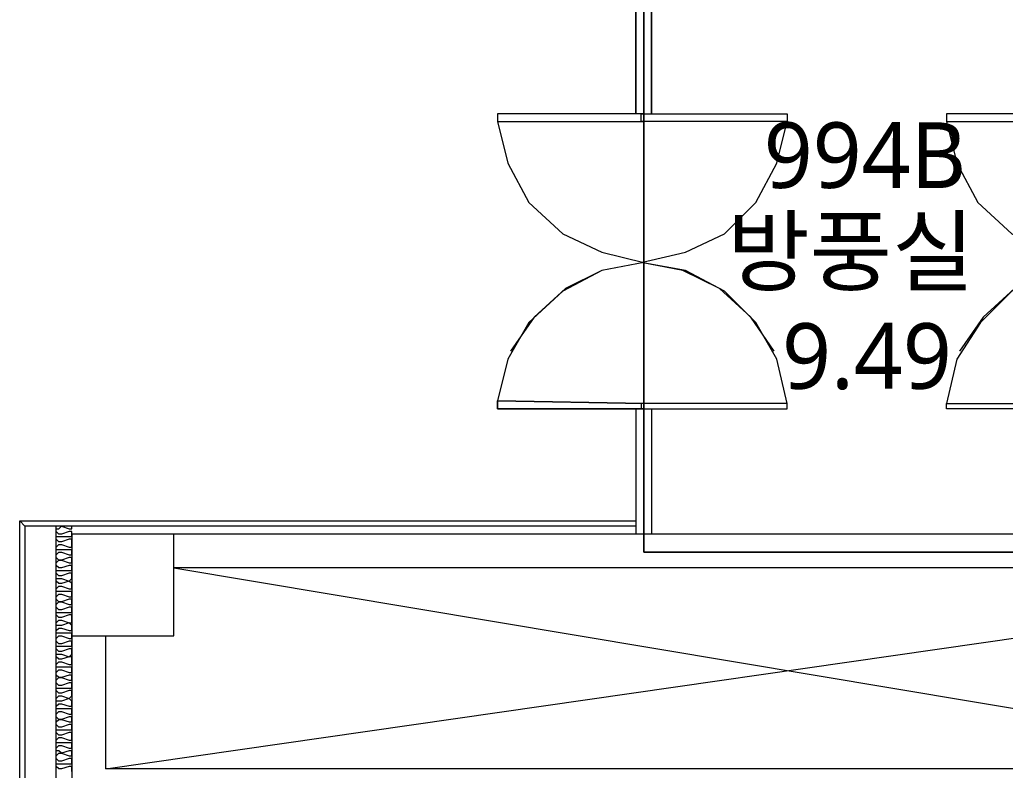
# Model space of a CAD drawing. Header units: millimetres. Extents: x -4011 to 126995, y -1911 to 106700.
# Drawn here: x 62036 to 67904, y 56370 to 60839 of the extents above; entities that cross this region are included whole.
import ezdxf

# ---------------------------------------------------------------- set-up
doc = ezdxf.new("R2010")
doc.units = ezdxf.units.MM
doc.layers.add('PDF_문자', color=7, linetype='Continuous')
doc.layers.add('PDF_형상', color=7, linetype='Continuous')
doc.styles.add('PDF 맑은 고딕', font='malgun.ttf')

msp = doc.modelspace()

# ---------------------------------------------------------------- linework, layer by layer
at = {"layer": 'PDF_형상', "lineweight": 5}
for points in [[(71704.7, 34538.9), (71704.7, 42217.6), (68207.3, 42217.6), (62704.7, 42217.6), (62704.7, 46228), (65751.3, 46228), (65751.3, 49772), (70196.9, 49772), (70196.9, 51171), (62456, 51171), (62456, 56269.4), (62704.7, 56269.4), (70196.9, 56269.4), (70196.9, 57668.4), (65751.3, 57668.4), (65751.3, 61228), (62440.4, 61228), (62440.4, 87730.6)], [(64880.8, 60233.2), (64943, 59984.5), (65067.4, 59751.3), (65269.4, 59564.8), (65502.6, 59456), (65751.3, 59393.8), (65502.6, 59347.1), (65285, 59238.3), (65098.4, 59067.4), (64958.5, 58865.3)], [(66528.5, 58865.3), (66388.6, 59067.4), (66202.1, 59238.3), (65984.5, 59347.1), (65735.7, 59393.8), (66000, 59456), (66233.2, 59564.8), (66419.7, 59751.3), (66544, 59984.5), (66606.2, 60233.2)], [(67554.4, 60233.2), (67616.6, 59984.5), (67740.9, 59751.3), (67943, 59564.8), (68176.2, 59456), (68424.9, 59393.8), (68176.2, 59347.1), (67958.5, 59238.3), (67772, 59067.4), (67632.1, 58865.3)], [(65751.3, 59393.8), (65502.6, 59347.1), (65269.4, 59222.8), (65067.4, 59036.3), (64943, 58818.7), (64880.8, 58569.9)], [(66606.2, 58554.4), (66544, 58818.7), (66419.7, 59036.3), (66233.2, 59222.8), (66000, 59347.1), (65735.7, 59393.8)], [(68424.9, 59393.8), (68176.2, 59347.1), (67943, 59222.8), (67756.5, 59036.3), (67616.6, 58818.7), (67554.4, 58554.4)], [(65704.7, 58523.3), (65704.7, 57777.2)], [(65797.9, 58523.3), (65797.9, 57777.2)], [(62036.3, 41813.5), (62036.3, 57854.9)], [(62253.9, 55523.3), (62253.9, 57823.8)], [(62347.1, 56362.7), (62347.1, 56378.2), (62347.1, 56393.8), (62331.6, 56393.8), (62285, 56378.2), (62269.4, 56378.2), (62253.9, 56393.8), (62253.9, 56409.3), (62269.4, 56409.3), (62285, 56409.3), (62331.6, 56409.3), (62347.1, 56409.3), (62347.1, 56424.9), (62347.1, 56440.4), (62331.6, 56440.4), (62285, 56424.9), (62269.4, 56424.9), (62253.9, 56440.4), (62253.9, 56456), (62269.4, 56471.5), (62285, 56471.5), (62269.4, 56487), (62253.9, 56487), (62253.9, 56502.6), (62269.4, 56518.1), (62285, 56518.1), (62331.6, 56502.6), (62347.1, 56502.6), (62347.1, 56518.1), (62347.1, 56533.7), (62331.6, 56533.7), (62285, 56533.7), (62269.4, 56533.7), (62253.9, 56533.7), (62253.9, 56549.2), (62269.4, 56564.8), (62285, 56564.8), (62331.6, 56549.2), (62347.1, 56549.2), (62347.1, 56580.3), (62347.1, 56595.9), (62331.6, 56595.9), (62285, 56580.3), (62269.4, 56580.3), (62253.9, 56595.9), (62253.9, 56611.4), (62269.4, 56611.4), (62285, 56611.4), (62331.6, 56611.4), (62347.1, 56611.4), (62347.1, 56626.9), (62347.1, 56642.5), (62331.6, 56642.5), (62285, 56626.9), (62269.4, 56626.9), (62253.9, 56642.5), (62253.9, 56658), (62269.4, 56673.6), (62285, 56673.6), (62269.4, 56673.6), (62253.9, 56689.1), (62253.9, 56704.7), (62269.4, 56720.2), (62285, 56720.2), (62331.6, 56704.7), (62347.1, 56704.7), (62347.1, 56720.2), (62347.1, 56735.7), (62331.6, 56735.7), (62285, 56735.7), (62269.4, 56735.7), (62253.9, 56735.7), (62253.9, 56751.3), (62269.4, 56766.8), (62285, 56766.8), (62331.6, 56751.3), (62347.1, 56751.3), (62347.1, 56766.8), (62347.1, 56782.4), (62331.6, 56797.9), (62285, 56782.4), (62269.4, 56782.4), (62253.9, 56782.4), (62253.9, 56797.9), (62269.4, 56813.5), (62285, 56813.5), (62331.6, 56797.9), (62347.1, 56813.5), (62347.1, 56829), (62347.1, 56844.6), (62331.6, 56844.6), (62285, 56829), (62269.4, 56829), (62253.9, 56844.6), (62253.9, 56860.1), (62269.4, 56860.1), (62285, 56860.1), (62331.6, 56860.1), (62347.1, 56860.1), (62347.1, 56875.6), (62347.1, 56891.2), (62331.6, 56891.2), (62285, 56875.6), (62269.4, 56875.6), (62253.9, 56891.2), (62253.9, 56906.7), (62269.4, 56922.3), (62285, 56922.3), (62269.4, 56922.3), (62253.9, 56937.8), (62253.9, 56953.4), (62269.4, 56968.9), (62285, 56968.9), (62331.6, 56953.4), (62347.1, 56953.4), (62347.1, 56968.9), (62347.1, 56984.5), (62331.6, 56984.5), (62285, 56984.5), (62269.4, 56984.5), (62253.9, 56984.5), (62253.9, 57000), (62269.4, 57015.5), (62285, 57015.5), (62331.6, 57000), (62347.1, 57000), (62347.1, 57015.5), (62347.1, 57046.6), (62331.6, 57046.6), (62285, 57031.1), (62269.4, 57031.1), (62253.9, 57046.6), (62253.9, 57062.2), (62269.4, 57062.2), (62285, 57062.2), (62331.6, 57046.6), (62347.1, 57062.2), (62347.1, 57077.7), (62347.1, 57093.3), (62331.6, 57093.3), (62285, 57077.7), (62269.4, 57077.7), (62253.9, 57093.3), (62253.9, 57108.8), (62269.4, 57108.8), (62285, 57108.8), (62331.6, 57108.8), (62347.1, 57108.8), (62347.1, 57124.3), (62347.1, 57139.9), (62331.6, 57139.9), (62285, 57124.3), (62269.4, 57124.3), (62253.9, 57139.9), (62253.9, 57155.4), (62269.4, 57171), (62285, 57171), (62331.6, 57155.4), (62347.1, 57155.4), (62347.1, 57171), (62347.1, 57186.5), (62331.6, 57186.5), (62285, 57186.5), (62269.4, 57186.5), (62253.9, 57186.5), (62253.9, 57202.1), (62269.4, 57217.6), (62285, 57217.6), (62331.6, 57202.1), (62347.1, 57202.1), (62347.1, 57217.6), (62347.1, 57233.2), (62331.6, 57248.7), (62285, 57233.2), (62269.4, 57233.2), (62253.9, 57233.2), (62253.9, 57248.7), (62269.4, 57264.2), (62285, 57264.2), (62331.6, 57248.7), (62347.1, 57248.7), (62347.1, 57279.8), (62347.1, 57295.3), (62331.6, 57295.3), (62285, 57279.8), (62269.4, 57279.8), (62253.9, 57295.3), (62253.9, 57310.9), (62269.4, 57310.9), (62285, 57310.9), (62331.6, 57310.9), (62347.1, 57310.9), (62347.1, 57326.4), (62347.1, 57342), (62331.6, 57342), (62285, 57326.4), (62269.4, 57326.4), (62253.9, 57342), (62253.9, 57357.5), (62269.4, 57373.1), (62285, 57373.1), (62269.4, 57373.1), (62253.9, 57388.6), (62253.9, 57404.1), (62269.4, 57419.7), (62285, 57419.7), (62331.6, 57404.1), (62347.1, 57404.1), (62347.1, 57419.7), (62347.1, 57435.2), (62331.6, 57435.2), (62285, 57435.2), (62269.4, 57435.2), (62253.9, 57435.2), (62253.9, 57450.8), (62269.4, 57466.3), (62285, 57466.3), (62331.6, 57450.8), (62347.1, 57450.8), (62347.1, 57466.3), (62347.1, 57481.9), (62331.6, 57497.4), (62285, 57481.9), (62269.4, 57481.9), (62253.9, 57497.4), (62253.9, 57512.9), (62269.4, 57512.9), (62285, 57512.9), (62331.6, 57497.4), (62347.1, 57512.9), (62347.1, 57528.5), (62347.1, 57544), (62331.6, 57544), (62285, 57528.5), (62269.4, 57528.5), (62253.9, 57544), (62253.9, 57559.6), (62269.4, 57559.6), (62285, 57559.6), (62331.6, 57559.6), (62347.1, 57559.6), (62347.1, 57575.1), (62347.1, 57590.7), (62331.6, 57590.7), (62285, 57575.1), (62269.4, 57575.1), (62253.9, 57590.7), (62253.9, 57606.2), (62269.4, 57621.8), (62285, 57621.8), (62269.4, 57621.8), (62253.9, 57637.3), (62253.9, 57652.8), (62269.4, 57668.4), (62285, 57668.4), (62331.6, 57652.8), (62347.1, 57652.8), (62347.1, 57668.4), (62347.1, 57683.9), (62331.6, 57683.9), (62285, 57683.9), (62269.4, 57683.9), (62253.9, 57683.9), (62253.9, 57699.5), (62269.4, 57715), (62285, 57715), (62331.6, 57699.5), (62347.1, 57699.5), (62347.1, 57715), (62347.1, 57746.1), (62331.6, 57746.1), (62285, 57730.6), (62269.4, 57730.6), (62253.9, 57746.1), (62253.9, 57761.7), (62269.4, 57761.7), (62285, 57761.7), (62331.6, 57761.7), (62347.1, 57761.7), (62347.1, 57777.2), (62347.1, 57792.7), (62331.6, 57792.7), (62285, 57777.2), (62269.4, 57777.2), (62253.9, 57792.7), (62253.9, 57808.3), (62269.4, 57808.3), (62285, 57823.8), (62331.6, 57808.3), (62347.1, 57808.3), (62347.1, 57823.8)], [(62549.2, 56378.2), (70103.6, 57466.3), (70103.6, 56378.2), (69295.3, 56378.2), (69295.3, 56176.2), (70305.7, 56176.2), (70305.7, 57777.2), (62953.4, 57777.2)], [(68300.5, 57575.1), (62953.4, 57575.1), (70103.6, 56378.2)], [(62347.1, 57171), (62347.1, 55523.3), (62549.2, 55523.3), (62549.2, 56176.2), (68704.7, 56176.2), (68704.7, 56378.2), (62549.2, 56378.2), (62549.2, 57171)]]:
    msp.add_lwpolyline(points, dxfattribs=at)
for points in [[(65751.3, 61228), (65751.3, 57668.4), (68424.9, 57668.4), (68424.9, 61228)], [(65704.7, 60279.8), (65704.7, 61119.2)], [(65797.9, 60279.8), (65797.9, 61119.2)], [(64880.8, 60233.2), (65751.3, 60233.2), (65751.3, 60279.8), (64880.8, 60279.8)], [(64880.8, 60279.8), (64880.8, 60233.2), (65751.3, 60233.2), (65751.3, 60279.8)], [(65735.7, 60279.8), (66606.2, 60279.8), (66606.2, 60233.2), (65735.7, 60233.2)], [(66606.2, 60233.2), (65735.7, 60233.2), (65735.7, 60279.8), (66606.2, 60279.8)], [(68424.9, 60279.8), (67554.4, 60279.8), (67554.4, 60233.2), (68424.9, 60233.2)], [(67554.4, 60233.2), (68424.9, 60233.2), (68424.9, 60279.8), (67554.4, 60279.8)], [(64880.8, 58523.3), (65751.3, 58523.3), (65751.3, 58554.4), (64880.8, 58569.9), (65751.3, 58554.4), (65751.3, 58523.3), (64880.8, 58523.3), (64880.8, 58569.9)], [(65735.7, 58523.3), (66606.2, 58523.3), (66606.2, 58554.4), (65735.7, 58554.4)], [(66606.2, 58554.4), (65735.7, 58554.4), (65735.7, 58523.3), (66606.2, 58523.3)], [(68424.9, 58523.3), (67554.4, 58523.3), (67554.4, 58554.4), (68424.9, 58554.4)], [(67554.4, 58554.4), (68424.9, 58554.4), (68424.9, 58523.3), (67554.4, 58523.3)], [(62067.4, 55523.3), (62036.3, 55492.2), (62036.3, 57854.9), (62067.4, 57823.8)], [(62067.4, 57823.8), (62036.3, 57854.9), (65704.7, 57854.9), (65704.7, 57823.8)], [(62347.1, 57777.2), (62347.1, 57171), (62953.4, 57171), (62953.4, 57777.2)], [(70305.7, 57777.2), (62347.1, 57777.2), (62347.1, 49678.8), (70305.7, 49678.8)], [(62285, 57621.8), (62331.6, 57606.2), (62347.1, 57606.2), (62347.1, 57621.8), (62347.1, 57637.3), (62331.6, 57637.3)], [(62285, 57373.1), (62331.6, 57357.5), (62347.1, 57357.5), (62347.1, 57373.1), (62347.1, 57388.6), (62331.6, 57388.6)], [(62285, 56922.3), (62331.6, 56906.7), (62347.1, 56906.7), (62347.1, 56922.3), (62347.1, 56937.8), (62331.6, 56937.8)], [(62285, 56673.6), (62331.6, 56658), (62347.1, 56658), (62347.1, 56673.6), (62347.1, 56689.1), (62331.6, 56689.1)], [(62285, 56471.5), (62331.6, 56456), (62347.1, 56456), (62347.1, 56471.5), (62347.1, 56487), (62331.6, 56487)]]:
    msp.add_lwpolyline(points, close=True, dxfattribs=at)

# ---------------------------------------------------------------- texts
at = {"layer": 'PDF_문자', "char_height": 391.03, "attachment_point": 4, "style": 'PDF 맑은 고딕'}
for s, insert in [('994B', (66466.3, 60030.4)), ('방풍실', (66248.7, 59440.1)), ('9.49', (66575.1, 58833.5))]:
    msp.add_mtext(s, dxfattribs=dict(at, insert=insert))

doc.saveas('drawing.dxf')
